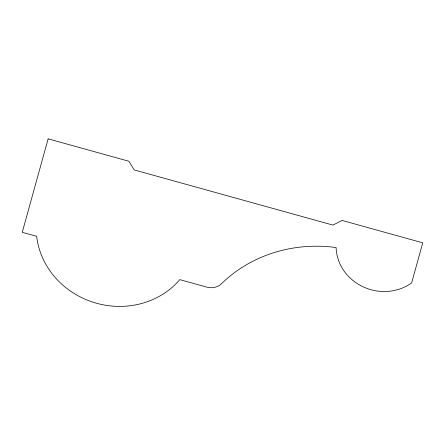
<?xml version="1.0" encoding="UTF-8"?>
<svg xmlns="http://www.w3.org/2000/svg" width="445" height="445" viewBox="0 0 445 445"><rect width="100%" height="100%" fill="white"/><g stroke="black" fill="none" stroke-linecap="round" stroke-linejoin="round"><path stroke-width="0.67" d="M48.143 138.84L22.25 232.301L36.657 236.301A80.651 74.727 15.7 0 0 94.54 302.672A80.651 74.727 15.7 0 0 179.813 279.638L206.925 287.164A14.952 13.856 15.7 0 0 221.549 283.665A137.238 127.153 15.7 0 1 336.108 247.537A46.608 43.182 15.7 0 0 363.081 286.791A46.608 43.182 15.7 0 0 411.653 282.887L422.75 242.831L342.016 220.42L332.966 225.098L134.229 169.929L128.872 161.251L48.143 138.84"/></g></svg>
